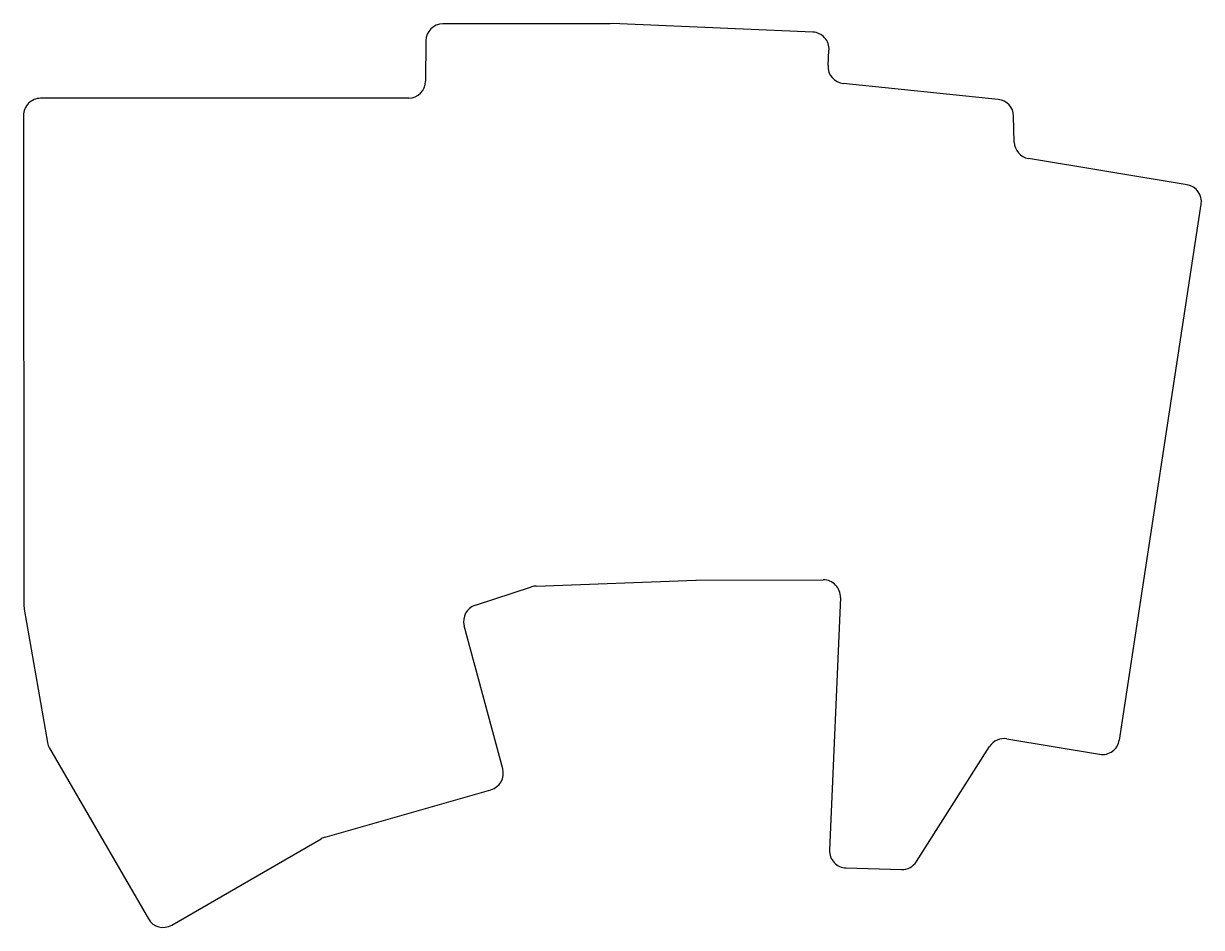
# Model space of a CAD drawing. Header units: millimetres. Extents: x 284 to 423, y -168 to -62.
import ezdxf

# ---------------------------------------------------------------- set-up
doc = ezdxf.new("R2010")
doc.units = ezdxf.units.MM

msp = doc.modelspace()

# ---------------------------------------------------------------- linework, layer by layer
at = {"linetype": 'CONTINUOUS'}
for p, q in [((353.21, -61.92), (333.6, -61.94)), ((353.47, -61.9), (353.21, -61.92)), ((376.97, -62.91), (353.47, -61.9)), ((331.6, -63.93), (331.58, -68.65)), ((378.77, -66.84), (378.88, -65.03)), ((398.74, -70.83), (380.56, -68.95)), ((329.59, -70.65), (286.42, -70.68)), ((284.42, -72.69), (284.47, -130.3)), ((400.61, -75.81), (400.54, -72.77)), ((420.9, -80.84), (402.28, -77.74)), ((412.94, -145.99), (422.54, -83.11)), ((337.41, -130.17), (344, -128.02)), ((344.55, -127.92), (363.26, -127.25)), ((363.32, -127.25), (378.21, -127.19)), ((380.22, -129.27), (378.95, -158.92)), ((284.5, -130.65), (287.23, -146.3)), ((340.62, -149.38), (336.1, -132.59)), ((399.73, -145.85), (410.63, -147.66)), ((287.47, -146.96), (299.06, -166.99)), ((389.14, -160.26), (397.72, -146.75)), ((319.78, -157.39), (339.24, -151.82)), ((301.8, -167.72), (319.33, -157.58)), ((380.89, -161), (387.4, -161.19))]:
    msp.add_line(p, q, dxfattribs=at)
for centre, start, end in [((333.6, -63.94), 90.05, 179.7867), ((376.89, -64.91), 356.4454, 87.55), ((380.77, -66.96), 176.4454, 264.1065), ((329.58, -68.65), 270.05, 359.7867), ((286.42, -72.68), 90.05, 180.05), ((398.54, -72.81), 1.3278, 84.1065), ((402.61, -75.77), 181.3278, 260.55), ((420.57, -82.81), 351.3128, 80.55), ((344.62, -129.92), 92.0353, 108.1205), ((363.33, -129.25), 90.2443, 92.0353), ((378.22, -129.19), 357.55, 90.2443), ((286.47, -130.3), 180.05, 189.9082), ((338.03, -132.07), 108.1205, 195.05), ((289.2, -145.96), 189.9082, 210.05), ((399.41, -147.82), 80.55, 147.5959), ((410.96, -145.69), 260.55, 351.3128), ((338.69, -149.9), 285.9612, 15.05), ((320.33, -159.31), 105.9612, 120.05), ((380.95, -159.01), 177.55, 268.4105), ((387.45, -159.19), 268.4105, 327.5959), ((300.79, -165.99), 210.05, 300.05)]:
    msp.add_arc(centre, 2, start, end, dxfattribs=at)

doc.saveas('drawing.dxf')
